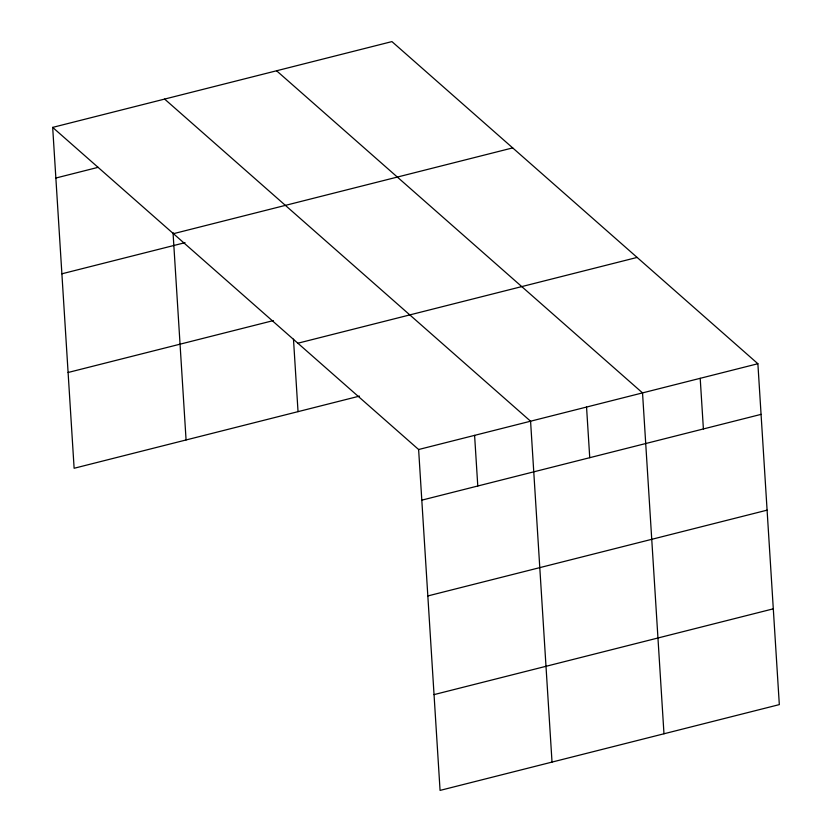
<?xml version="1.0" encoding="UTF-8"?>
<svg xmlns="http://www.w3.org/2000/svg" width="832" height="832" viewBox="0 0 832 832"><rect width="100%" height="100%" fill="white"/><g stroke="black" fill="none" stroke-linecap="round" stroke-linejoin="round"><path stroke-width="1.25" d="M52.676 127.39L391.934 41.6L757.879 363.73L779.324 704.61L440.066 790.4L418.621 449.519L52.676 127.39L74.121 468.27L359.466 396.115M55.858 178.027L98.155 167.326M173.441 233.688L512.699 147.898M61.89 273.801L185.037 242.663M68.099 372.486L273.343 320.59M297.856 343.221L637.114 257.431M418.621 449.519L757.879 363.73M421.803 500.157L761.062 414.367M427.835 595.941L767.094 510.151M434.034 694.616L773.302 608.826M276.588 70.772L642.533 392.902L663.978 733.782M164.632 99.081L530.577 421.21L552.022 762.091M700.201 378.321L703.394 428.948M586.55 407.056L589.742 457.694M474.594 435.365L477.786 486.002M293.478 339.165L298.033 411.642M173.025 232.554L186.077 439.962"/></g></svg>
